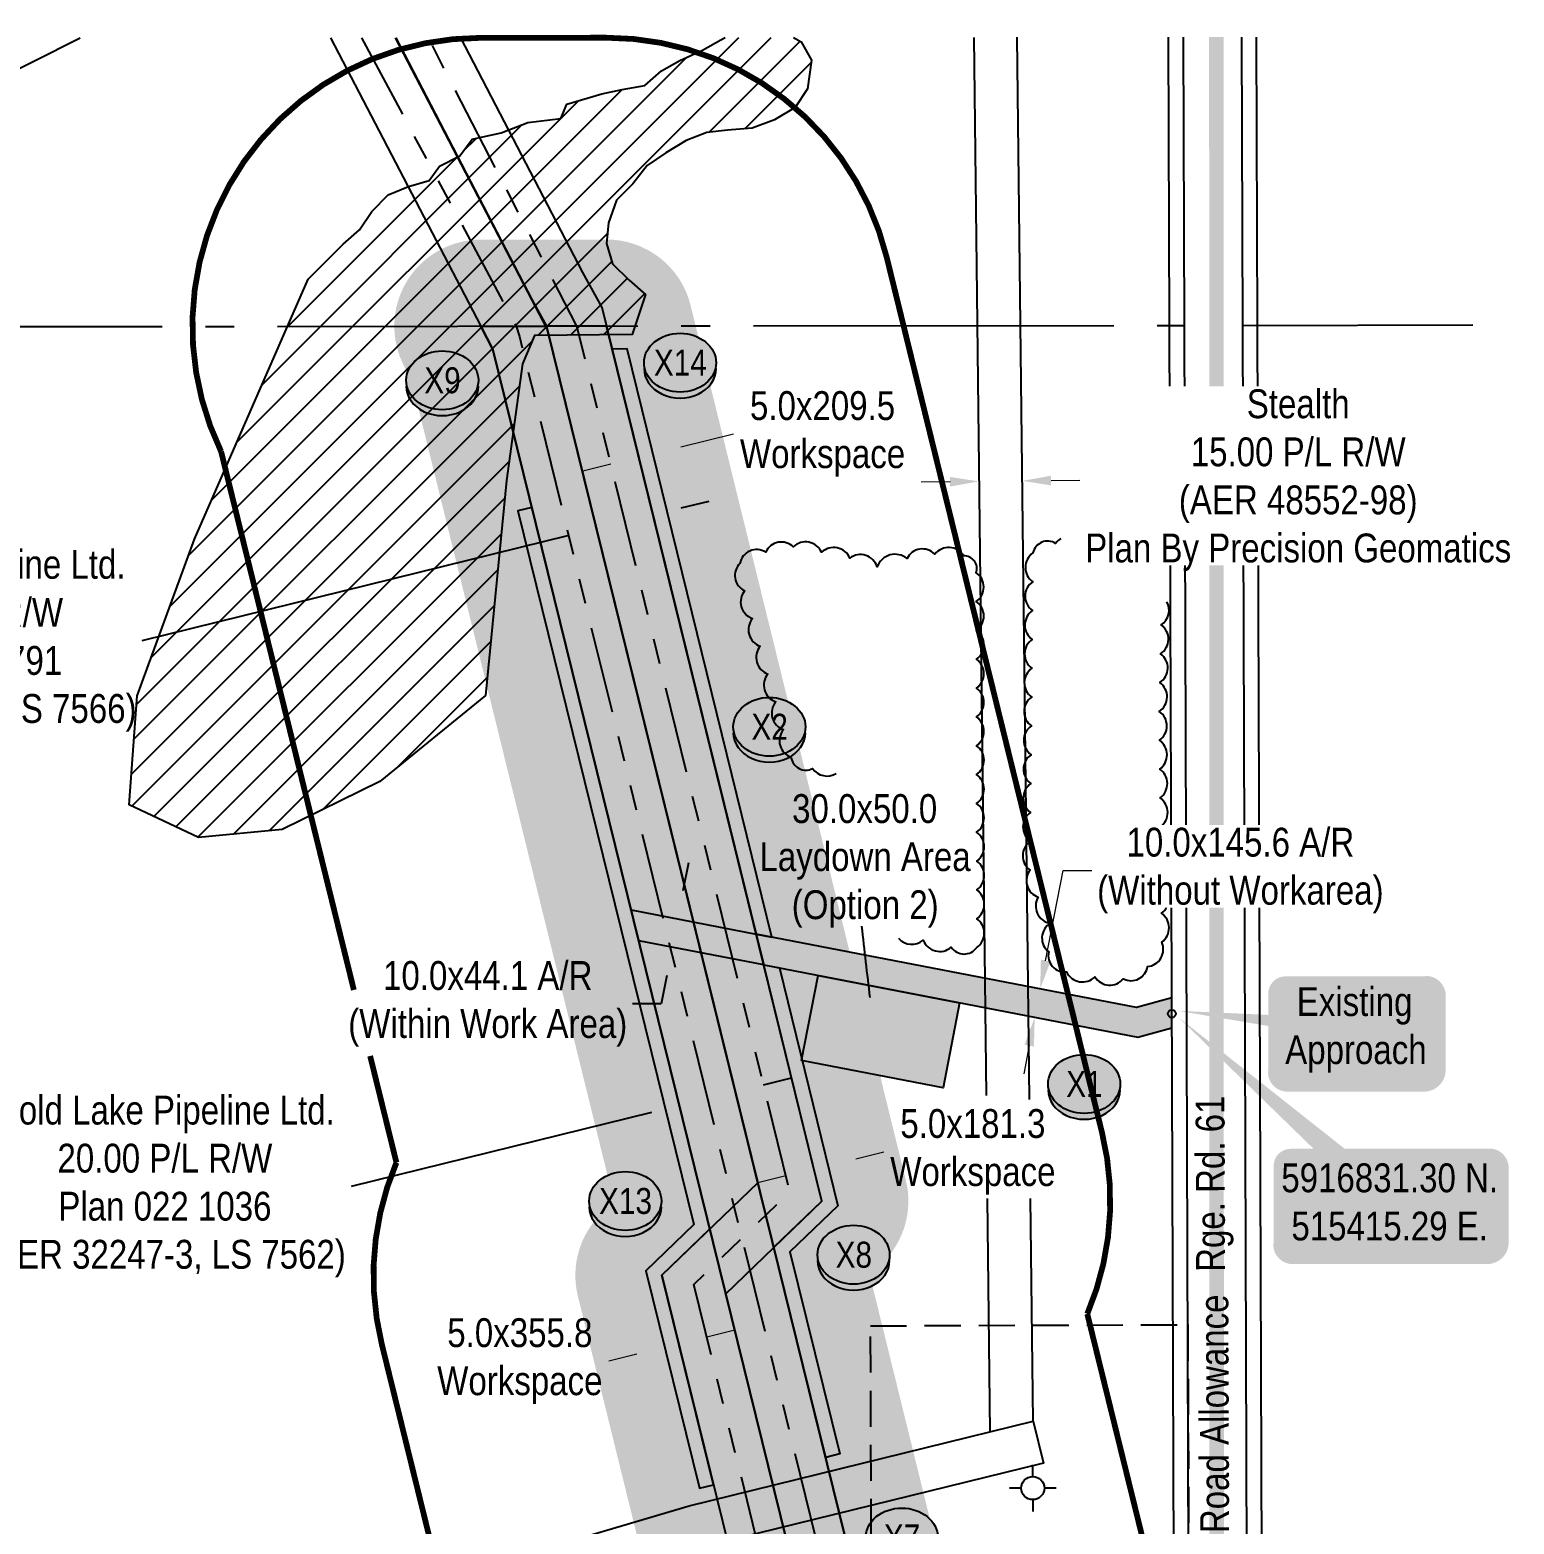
# Model space of a CAD drawing. Extents: x 513955 to 516324, y 5916164 to 5918410.
# Drawn here: x 515019 to 515534, y 5916654 to 5917173 of the extents above; entities that cross this region are included whole.
import ezdxf
from ezdxf.enums import TextEntityAlignment as Align

# ---------------------------------------------------------------- set-up
doc = ezdxf.new("R2010")
doc.units = 0
doc.header["$LTSCALE"] = 5
doc.header["$PDSIZE"] = 0.5
for name, pattern in [('foc-ACCESSROAD', [3.75, 2.5, -1.25]), ('foc-DRILLPATH', [14.75, 6, -1.75, 1.75, -1.75, 1.75, -1.75]), ('foc-QUARTERLINE', [33, 25, -3, 2, -3]), ('foc-TIELINE', [1.875, 1.25, -0.625]), ('PHANTOM', [63.5, 31.75, -6.35, 6.35, -6.35, 6.35, -6.35])]:
    doc.linetypes.add(name, pattern=pattern)
doc.layers.get('Defpoints').update_dxf_attribs({"color": 9})
for name, color, linetype in [('AS-ROADS', 254, 'Continuous'), ('C-RW', 13, 'Continuous'), ('DETAIL-T', 7, 'Continuous'), ('F-RW', 190, 'Continuous'), ('F-WS', 190, 'foc-ACCESSROAD'), ('F-WS-S', 190, 'Continuous'), ('L-ROAD-T', 7, 'Continuous'), ('L-SEC', 7, 'Continuous'), ('L-SECQ', 8, 'foc-QUARTERLINE'), ('P-BUFFER-H 30m', 51, 'Continuous'), ('P-BUFFER-YELLOW', 50, 'foc-TIELINE'), ('P-CROSSINGS', 250, 'Continuous'), ('P-PDRILLPATH', 12, 'foc-DRILLPATH'), ('P-PROPOSED', 10, 'Continuous'), ('P-PROPOSED-T', 10, 'Continuous'), ('P-TEMP-BLUE', 146, 'Continuous'), ('P-TEMP-BLUE-T', 146, 'Continuous'), ('P-TEMP-H', 41, 'Continuous'), ('P-TEMP_ACCESS ROAD', 46, 'Continuous'), ('P-TEMP_LOG DECK', 46, 'Continuous'), ('P-TEMP_WORKSPACE', 46, 'Continuous'), ('T-BUSH-T', 110, 'Continuous'), ('WETLAND', 143, 'Continuous'), ('WETLAND - OPEN WATER', 140, 'PHANTOM')]:
    doc.layers.add(name, color=color, linetype=linetype)
doc.layers.add('F-RW-T', color=190, linetype='Continuous', lineweight=9)
doc.layers.add('P-TEMP-T', color=46, linetype='Continuous', lineweight=18)
for name, color, linetype, true_color in [('P-REPAIR-TEAL-H', 7, 'Continuous', 0xb8f9d7), ('P-REPAIR-YELLOW-H', 7, 'Continuous', 0xeff1c0), ('P-TEMP-BLUE-H', 7, 'Continuous', 0x99e6ff)]:
    doc.layers.add(name, color=color, linetype=linetype, true_color=true_color)
doc.styles.add('175L', font='ARIALN.TTF', dxfattribs={"height": 20})
doc.styles.add('80', font='ARIALN.TTF', dxfattribs={"height": 10})
doc.styles.add('80CG', font='ARIALN.TTF', dxfattribs={"height": 10})
doc.styles.add('80L', font='ARIALN.TTF', dxfattribs={"height": 10})
doc.styles.add('Crossing', font='ARIALN.TTF', dxfattribs={"height": 10})
doc.dimstyles.new('Compass 5 000', dxfattribs={"dimscale": 5, "dimtxt": 9, "dimasz": 2, "dimexe": 0.2, "dimexo": 0.0625, "dimgap": 0.5, "dimtad": 0, "dimtih": 1, "dimtoh": 1, "dimzin": 0, "dimdsep": 46, "dimtxsty": '80CG', "dimcen": 0.1, "dimse1": 1, "dimse2": 1, "dimclrd": 256, "dimclrt": 256, "dimaunit": 1, "dimadec": 4, "dimazin": 0, "dimtfac": 0.06, "dimtofl": 0, "dimtmove": 0, "dimatfit": 1, "dimfxl": 0.2, "dimtolj": 1, "dimtzin": 0, "dimlwd": -1, "dimarcsym": 0})

# ---------------------------------------------------------------- blocks, each defined once
blk = doc.blocks.new('GABD')
for p, q in [((0, 0.81), (0, 1.62)), ((-0.81, 0), (-1.62, 0)), ((1.62, 0), (0.81, 0)), ((0, -0.81), (0, -1.62))]:
    blk.add_line(p, q)
blk.add_circle((0, 0), 0.8)
blk = doc.blocks.new('*D375')
at = {"layer": 'Defpoints', "color": 0, "transparency": 16777216}
for p in [(515249.89, 5916861.49), (515230.47, 5916856.7), (515244.58, 5916799.44)]:
    blk.add_point(p, dxfattribs=at)
at = {"layer": 'P-PROPOSED-T', "color": 240, "transparency": 16777216}
for p, q in [((515273.71, 5916806.62), (515283.42, 5916809.01)), ((515234.87, 5916797.05), (515130.72, 5916771.37))]:
    blk.add_line(p, q, dxfattribs=at)
for points in [[(515273.31, 5916808.24), (515274.11, 5916805), (515264, 5916804.23)], [(515234.47, 5916798.67), (515235.27, 5916795.43), (515244.58, 5916799.44)]]:
    blk.add_solid(points, dxfattribs=at)
at = {"layer": 'P-PROPOSED-T', "transparency": 16777216, "insert": (515066.19, 5916771.37), "char_height": 10, "attachment_point": 5, "style": '80CG'}
blk.add_mtext('\\A1;Cold Lake Pipeline Ltd.\\P20.00 P/L R/W\\PPlan 022 1036\\P(AER 32247-3, LS 7562)', dxfattribs=at)
blk = doc.blocks.new('*D381')
at = {"layer": 'Defpoints', "color": 0, "transparency": 16777216}
for p in [(515363.41, 5917016.11), (515349.5, 5916921.71), (515364.5, 5916921.88)]:
    blk.add_point(p, dxfattribs=at)
at = {"layer": 'F-RW-T', "transparency": 16777216}
for p, q in [((515338.41, 5917015.82), (515328.41, 5917015.7)), ((515373.41, 5917016.22), (515383.4, 5917016.34))]:
    blk.add_line(p, q, dxfattribs=at)
for points in [[(515338.39, 5917017.48), (515338.43, 5917014.15), (515348.41, 5917015.93)], [(515373.39, 5917017.89), (515373.42, 5917014.56), (515363.41, 5917016.11)]]:
    blk.add_solid(points, dxfattribs=at)
at = {"layer": 'F-RW-T', "transparency": 16777216, "insert": (515459.11, 5917016.34), "char_height": 10, "attachment_point": 5, "style": '80CG', "bg_fill": 3, "box_fill_scale": 1.1, "bg_fill_color": 256, "bg_fill_true_color": 13158600, "bg_fill_transparency": 0}
blk.add_mtext('\\A1;Stealth\\P15.00 P/L R/W\\P(AER 48552-98)\\PPlan By Precision Geomatics', dxfattribs=at)
blk = doc.blocks.new('*D384')
at = {"layer": 'Defpoints', "color": 0, "transparency": 16777216}
for p in [(515369.65, 5916839.88), (515383.59, 5916837.19), (515381.69, 5916827.37)]:
    blk.add_point(p, dxfattribs=at)
at = {"layer": 'P-TEMP-T', "transparency": 16777216}
for p, q in [((515371.55, 5916849.7), (515377.6, 5916880.97)), ((515377.6, 5916880.97), (515387.6, 5916880.97)), ((515365.86, 5916820.25), (515363.96, 5916810.43))]:
    blk.add_line(p, q, dxfattribs=at)
for points in [[(515369.91, 5916850.02), (515373.19, 5916849.38), (515369.65, 5916839.88)], [(515364.22, 5916820.56), (515367.49, 5916819.93), (515367.75, 5916830.06)]]:
    blk.add_solid(points, dxfattribs=at)
at = {"layer": 'P-TEMP-T', "transparency": 16777216, "insert": (515439.06, 5916880.97), "char_height": 10, "attachment_point": 5, "style": '80CG', "bg_fill": 3, "box_fill_scale": 1.1, "bg_fill_color": 256, "bg_fill_true_color": 13158600, "bg_fill_transparency": 0}
blk.add_mtext('\\A1;10.0x145.6 A/R\\P(Without Workarea)', dxfattribs=at)
blk = doc.blocks.new('*D385')
at = {"layer": 'Defpoints', "color": 0, "transparency": 16777216}
for p in [(515233.98, 5917010.22), (515214.52, 5917005.43), (515215.97, 5916999.53)]:
    blk.add_point(p, dxfattribs=at)
at = {"layer": 'P-PROPOSED-T', "color": 240, "transparency": 16777216}
for p, q in [((515245.14, 5917006.72), (515254.85, 5917009.11)), ((515206.27, 5916997.14), (515058.18, 5916960.67))]:
    blk.add_line(p, q, dxfattribs=at)
for points in [[(515244.74, 5917008.33), (515245.54, 5917005.1), (515235.43, 5917004.32)], [(515205.87, 5916998.76), (515206.66, 5916995.52), (515215.97, 5916999.53)]]:
    blk.add_solid(points, dxfattribs=at)
at = {"layer": 'P-PROPOSED-T', "transparency": 16777216, "insert": (514993.65, 5916960.67), "char_height": 10, "attachment_point": 5, "style": '80CG'}
blk.add_mtext('\\A1;Cold Lake Pipeline Ltd.\\P20.00 P/L R/W\\PPlan 152 2791\\P(AER 54759-1, LS 7566)', dxfattribs=at)
blk = doc.blocks.new('xing2')
h = blk.add_hatch(color=50)
h.dxf.hatch_style = 1
edge = h.paths.add_edge_path()
edge.add_ellipse((0, 0), major_axis=(-12.5, 0), ratio=0.816297, start_angle=0, end_angle=360)
h = blk.add_hatch(color=250)
h.dxf.hatch_style = 1
edge = h.paths.add_edge_path()
edge.add_ellipse((0, -2.05), major_axis=(-12.5, 0), ratio=0.816297, start_angle=0, end_angle=180)
edge.add_line((12.5, -2.05), (12.5, 0))
edge.add_ellipse((0, 0), major_axis=(-12.5, 0), ratio=0.816297, start_angle=0, end_angle=180, ccw=False)
edge.add_line((-12.5, 0), (-12.5, -2.05))
at = {"color": 250}
blk.add_ellipse((0, 0), major_axis=(-12.5, 0), ratio=0.816297, dxfattribs=at)
blk.add_ellipse((0, -2.05), major_axis=(-12.5, 0), ratio=0.816297, start_param=0, end_param=3.141593, dxfattribs=at)
at = {"color": 250, "style": 'Crossing'}
blk.add_attdef('CROSSING', text='', height=9, dxfattribs=at).set_placement((0.09, 0.02), align=Align.MIDDLE_CENTER)
at = {"color": 250, "style": 'Crossing', "flags": 1}
for tag, p in [('OWNER', (0.09, -12.49)), ('DESCRIPTION', (0.09, -25.77)), ('LOCATION', (0.09, -39.3)), ('DWG_REF', (0.09, -52.84))]:
    blk.add_attdef(tag, text='', height=9, dxfattribs=at).set_placement(p, align=Align.MIDDLE_CENTER)
blk = doc.blocks.new('*U472')
h = blk.add_hatch(color=254)
edge = h.paths.add_edge_path()
edge.add_line((-34, -20), (34, -20))
edge.add_arc((34, -14), 6, 270, 360)
edge.add_line((40, -14), (40, 12.5))
edge.add_arc((34, 12.5), 6, 0, 90)
edge.add_line((34, 18.5), (-34, 18.5))
edge.add_arc((-34, 12.5), 6, 90, 180)
edge.add_line((-40, 12.5), (-40, -14))
edge.add_arc((-34, -14), 6, 180, 270)
at = {"color": 1, "flags": 128}
blk.add_lwpolyline([(-72.88, 64.01, 0, 10, 0), (0, 0, 5, 5, 0)], format="xyseb", dxfattribs=at)
blk.add_lwpolyline([(-34, -20, 3, 3, 0), (34, -20, 3, 3, 0.414214), (40, -14, 3, 3, 0), (40, 12.5, 3, 0, 0.414214), (34, 18.5, 0, 0, 0), (-34, 18.5, 0, 0, 0.414214), (-40, 12.5, 0, 0, 0), (-40, -14, 0, 3, 0.414214)], format="xyseb", close=True, dxfattribs=at)
at = {"color": 1, "style": '80'}
blk.add_attdef('ENTER_TEXT_001', (-35.99, -5), '', height=10, dxfattribs=at)
blk = doc.blocks.new('*U473')
h = blk.add_hatch(color=255)
edge = h.paths.add_edge_path()
edge.add_line((-24, -20), (24, -20))
edge.add_arc((24, -14), 6, 270, 360)
edge.add_line((30, -14), (30, 12.5))
edge.add_arc((24, 12.5), 6, 0, 90)
edge.add_line((24, 18.5), (-24, 18.5))
edge.add_arc((-24, 12.5), 6, 90, 180)
edge.add_line((-30, 12.5), (-30, -14))
edge.add_arc((-24, -14), 6, 180, 270)
at = {"color": 1, "flags": 128}
blk.add_lwpolyline([(-24, -20, 3, 3, 0), (24, -20, 3, 3, 0.414214), (30, -14, 3, 3, 0), (30, 12.5, 3, 0, 0.414214), (24, 18.5, 0, 0, 0), (-24, 18.5, 0, 0, 0.414214), (-30, 12.5, 0, 0, 0), (-30, -14, 0, 3, 0.414214)], format="xyseb", close=True, dxfattribs=at)
for points in [[(-61.37, 6.54, 0, 7.5, 0), (0, 0, 0, 0, 0)], [(13.2, -7.01, 0, 7.5, 0), (0, 0, 0, 0, 0)]]:
    blk.add_lwpolyline(points, format="xyseb", dxfattribs=at)
at = {"color": 1, "style": '80'}
blk.add_attdef('ENTER_TEXT_001', (-26.85, -4.92), '', height=10, dxfattribs=at)
blk = doc.blocks.new('*D490')
at = {"layer": 'Defpoints', "color": 0, "transparency": 16777216}
for p in [(515246.73, 5916863.65), (515242.1, 5916854.36), (515244.83, 5916853.83)]:
    blk.add_point(p, dxfattribs=at)
at = {"layer": 'P-TEMP-BLUE-T', "transparency": 16777216}
for p, q in [((515245.89, 5916873.99), (515247.79, 5916883.81)), ((515240.2, 5916844.54), (515238.3, 5916834.72)), ((515238.3, 5916834.72), (515228.3, 5916834.72))]:
    blk.add_line(p, q, dxfattribs=at)
for points in [[(515244.26, 5916874.31), (515247.53, 5916873.68), (515243.99, 5916864.18)], [(515238.56, 5916844.86), (515241.83, 5916844.22), (515242.1, 5916854.36)]]:
    blk.add_solid(points, dxfattribs=at)
at = {"layer": 'P-TEMP-BLUE-T', "transparency": 16777216, "insert": (515178.12, 5916834.72), "char_height": 10, "attachment_point": 5, "style": '80CG'}
blk.add_mtext('\\A1;10.0x44.1 A/R\\P(Within Work Area)', dxfattribs=at)
blk = doc.blocks.new('*D496')
at = {"layer": 'Defpoints', "color": 0, "transparency": 16777216}
for p in [(515244.08, 5916717.9), (515239.23, 5916716.7), (515239.49, 5916715.62)]:
    blk.add_point(p, dxfattribs=at)
at = {"layer": 'P-TEMP-T', "transparency": 16777216}
for p, q in [((515254.06, 5916719.21), (515263.77, 5916721.61)), ((515229.79, 5916713.23), (515220.08, 5916710.84))]:
    blk.add_line(p, q, dxfattribs=at)
for points in [[(515253.66, 5916720.83), (515254.46, 5916717.6), (515244.35, 5916716.82)], [(515229.39, 5916714.85), (515230.18, 5916711.61), (515239.49, 5916715.62)]]:
    blk.add_solid(points, dxfattribs=at)
at = {"layer": 'P-TEMP-T', "transparency": 16777216, "insert": (515189.25, 5916710.84), "char_height": 10, "attachment_point": 5, "style": '80CG'}
blk.add_mtext('\\A1;5.0x355.8\\PWorkspace', dxfattribs=at)
blk = doc.blocks.new('*D497')
at = {"layer": 'Defpoints', "color": 0, "transparency": 16777216}
for p in [(515235.37, 5917025.5), (515243.33, 5916993.12), (515238.48, 5916991.93)]:
    blk.add_point(p, dxfattribs=at)
at = {"layer": 'P-TEMP-T', "transparency": 16777216}
for p, q in [((515245.09, 5917027.88), (515263.37, 5917032.38)), ((515220.81, 5917021.91), (515211.1, 5917019.53))]:
    blk.add_line(p, q, dxfattribs=at)
for points in [[(515244.69, 5917029.5), (515245.48, 5917026.26), (515235.37, 5917025.5)], [(515220.41, 5917023.53), (515221.21, 5917020.3), (515230.52, 5917024.3)]]:
    blk.add_solid(points, dxfattribs=at)
at = {"layer": 'P-TEMP-T', "transparency": 16777216, "insert": (515294.2, 5917032.38), "char_height": 10, "attachment_point": 5, "style": '80CG'}
blk.add_mtext('\\A1;5.0x209.5\\PWorkspace', dxfattribs=at)
blk = doc.blocks.new('*D498')
at = {"layer": 'Defpoints', "color": 0, "transparency": 16777216}
for p in [(515291.08, 5916778.01), (515295.93, 5916779.2), (515296.08, 5916778.6)]:
    blk.add_point(p, dxfattribs=at)
at = {"layer": 'P-TEMP-T', "transparency": 16777216}
for p, q in [((515305.79, 5916780.99), (515315.5, 5916783.38)), ((515281.51, 5916775.02), (515271.8, 5916772.63))]:
    blk.add_line(p, q, dxfattribs=at)
for points in [[(515305.39, 5916782.61), (515306.19, 5916779.37), (515296.08, 5916778.6)], [(515281.12, 5916776.64), (515281.91, 5916773.4), (515291.23, 5916777.41)]]:
    blk.add_solid(points, dxfattribs=at)
at = {"layer": 'P-TEMP-T', "transparency": 16777216, "insert": (515346.32, 5916783.38), "char_height": 10, "attachment_point": 5, "style": '80CG'}
blk.add_mtext('\\A1;5.0x181.3\\PWorkspace', dxfattribs=at)

msp = doc.modelspace()

# ---------------------------------------------------------------- hatches: boundary and pattern name
at = {"layer": 'P-BUFFER-H 30m'}
h = msp.add_hatch(color=256, dxfattribs=at)
h.dxf.hatch_style = 1
h.paths.add_polyline_path([(515248.457, 5917076.99, 0.3455105), (515219.296, 5917099.826), (515198.444, 5917099.806, 0.0010783), (515198.314, 5917099.806), (515175.695, 5917099.783, 0.5629072), (515149.129, 5917055.903), (515151.67, 5917051.034), (515221.87, 5916766.229), (515217.659, 5916762.165, 0.2673416), (515209.364, 5916733.396), (515276.732, 5916460.167, 0.2671082), (515297.425, 5916438.559), (515303.042, 5916436.913), (515321.769, 5916360.936), (515321.938, 5916266.361, 0.41334), (515351.902, 5916236.414), (515371.902, 5916236.39), (515371.909, 5916236.39, -0.0000302), (515371.906, 5916236.39), (515391.918, 5916236.368, 0.4150949), (515421.95, 5916266.426), (515421.751, 5916369.567, 0.0599834), (515420.88, 5916376.686), (515396.046, 5916477.478, 0.2671525), (515375.352, 5916499.091), (515369.703, 5916500.746), (515310.57, 5916740.651), (515314.787, 5916744.72, 0.2671698), (515323.087, 5916773.471)])
h.paths.add_polyline_path([(515293.955, 5916766.308), (515277.307, 5916750.243), (515344.705, 5916476.809), (515366.917, 5916470.301), (515391.751, 5916369.509), (515391.95, 5916266.368), (515371.938, 5916266.39), (515351.938, 5916266.414), (515351.763, 5916364.605), (515328.04, 5916460.85), (515305.859, 5916467.349), (515238.491, 5916740.578), (515255.133, 5916756.637), (515179.935, 5917061.716), (515175.725, 5917069.783), (515198.473, 5917069.806), (515198.473, 5917069.806), (515219.325, 5917069.826)], flags=16)
at = {"layer": 'P-REPAIR-TEAL-H'}
h = msp.add_hatch(color=256, dxfattribs=at)
h.dxf.hatch_style = 1
h.paths.add_polyline_path([(515175.725, 5917069.783), (515198.473, 5917069.806), (515198.778, 5917068.837), (515371.759, 5916367.051), (515371.938, 5916266.39), (515351.938, 5916266.414), (515351.763, 5916364.605), (515179.935, 5917061.716)])
at = {"layer": 'P-REPAIR-YELLOW-H'}
h = msp.add_hatch(color=256, dxfattribs=at)
h.dxf.hatch_style = 1
h.paths.add_polyline_path([(515198.473, 5917069.806), (515198.778, 5917068.837), (515271.779, 5916772.702), (515238.491, 5916740.578), (515305.859, 5916467.349), (515350.251, 5916454.343), (515371.756, 5916367.024), (515371.938, 5916266.39), (515391.95, 5916266.368), (515391.751, 5916369.509), (515366.917, 5916470.301), (515322.523, 5916483.307), (515260.667, 5916734.184), (515277.311, 5916750.246), (515293.955, 5916766.308), (515219.325, 5917069.826)])
at = {"layer": 'P-TEMP-BLUE-H'}
h = msp.add_hatch(color=256, dxfattribs=at)
h.dxf.hatch_style = 1
h.paths.add_polyline_path([(515271.183, 5916858.92), (515273.812, 5916848.226), (515230.493, 5916856.602), (515227.857, 5916867.296)])
at = {"layer": 'P-TEMP-H'}
h = msp.add_hatch(color=256, dxfattribs=at)
h.dxf.hatch_style = 1
h.paths.add_polyline_path([(515279.218, 5916847.181), (515299.497, 5916764.708), (515282.903, 5916748.694), (515300.156, 5916678.633), (515295.3, 5916677.44), (515277.36, 5916750.294), (515293.955, 5916766.308), (515273.812, 5916848.226)])
h.paths.add_polyline_path([(515193.442, 5917006.919), (515188.587, 5917005.723), (515249.589, 5916758.236), (515232.948, 5916742.177), (515251.56, 5916666.69), (515256.415, 5916667.884), (515238.491, 5916740.578), (515255.133, 5916756.637)])
h.paths.add_polyline_path([(515257.544, 5916642.417), (515301.693, 5916463.359), (515323.874, 5916456.861), (515346.764, 5916363.993), (515346.885, 5916296.42), (515351.885, 5916296.414), (515351.763, 5916364.605), (515328.04, 5916460.85), (515305.859, 5916467.349), (515262.4, 5916643.611)])
h.paths.add_polyline_path([(515396.95, 5916266.378), (515396.75, 5916370.12), (515371.084, 5916474.29), (515348.872, 5916480.798), (515317.528, 5916608.086), (515312.383, 5916608.068), (515344.705, 5916476.809), (515366.917, 5916470.301), (515391.751, 5916369.509), (515391.95, 5916266.368)])
h.paths.add_polyline_path([(515276.589, 5916857.875), (515226.424, 5917061.897), (515221.291, 5917061.832), (515271.183, 5916858.92)])
edge = h.paths.add_edge_path(flags=17)
edge.add_line((515223.857, 5917061.864), (515273.886, 5916858.397))
h = msp.add_hatch(color=256, dxfattribs=at)
h.dxf.hatch_style = 1
h.paths.add_polyline_path([(515271.183, 5916858.92), (515273.812, 5916848.226), (515403.499, 5916823.153), (515415.311, 5916826.439), (515415.274, 5916836.809), (515403.086, 5916833.418)])
h = msp.add_hatch(color=256, dxfattribs=at)
h.dxf.hatch_style = 1
h.paths.add_polyline_path([(515341.715, 5916835.098), (515336.021, 5916805.643), (515286.93, 5916815.135), (515292.624, 5916844.589)])
at = {"layer": 'WETLAND - OPEN WATER', "transparency": 33554495}
h = msp.add_hatch(dxfattribs=at)
h.set_pattern_fill('ANSI31', color=256, scale=2.5)
h.paths.add_polyline_path([(515284.103, 5917169.891), (515260.441, 5917169.868), (515258.96, 5917169.041), (515252.552, 5917165.462), (515244.717, 5917161.879), (515238.309, 5917158.3), (515232.619, 5917153.301), (515224.777, 5917151.853), (515217.649, 5917150.407), (515205.534, 5917146.81), (515203.41, 5917141.822), (515192.002, 5917140.362), (515182.741, 5917136.774), (515172.762, 5917134.608), (515168.5, 5917128.901), (515161.379, 5917125.321), (515157.828, 5917120.328), (515150.702, 5917118.171), (515143.578, 5917115.301), (515137.89, 5917109.59), (515133.631, 5917103.172), (515127.94, 5917098.173), (515121.541, 5917091.748), (515115.853, 5917086.037), (515076.493, 5916995.95), (515056.581, 5916941.52), (515053.794, 5916903.802), (515077.808, 5916892.444), (515106.892, 5916895.177), (515140.662, 5916911.79), (515177.319, 5916941.679), (515184.59, 5917016.253), (515190.21, 5917056.679), (515194.357, 5917066.492), (515228.173, 5917066.919), (515232.852, 5917080.719), (515227.129, 5917085.681), (515221.405, 5917091.356), (515219.242, 5917098.465), (515219.933, 5917105.583), (515222.761, 5917113.42), (515228.449, 5917119.131), (515233.421, 5917125.551), (515239.827, 5917129.841), (515246.946, 5917134.134), (515254.07, 5917137.003), (515261.201, 5917137.738), (515269.758, 5917138.477), (515277.595, 5917141.348), (515284.714, 5917145.641), (515288.973, 5917152.059), (515290.368, 5917162.026), (515286.78, 5917168.419)])

# ---------------------------------------------------------------- linework, layer by layer
at = {"layer": 'AS-ROADS', "const_width": 5, "flags": 128}
msp.add_lwpolyline([(515430.958, 5916166.325), (515430.731, 5917170.037)], dxfattribs=at)
at = {"layer": 'C-RW', "flags": 128}
msp.add_lwpolyline([(515123.576, 5917169.732), (515175.725, 5917069.783), (515179.935, 5917061.716), (515351.763, 5916364.605), (515351.938, 5916266.414), (515371.938, 5916266.39), (515371.938, 5916266.39), (515371.759, 5916367.051), (515198.778, 5917068.837), (515193.457, 5917079.035), (515146.123, 5917169.754)], dxfattribs=at)
at = {"layer": 'Defpoints', "color": 5}
msp.add_circle((515415.294, 5916831.297), 1.36, dxfattribs=at)
at = {"layer": 'Defpoints'}
msp.add_point((515367.101, 5916666.76), dxfattribs=at)
at = {"layer": 'F-RW', "flags": 128}
for points in [[(515036.85, 5917169.645), (514811.157, 5917056.017), (514663.213, 5916981.532), (514510.658, 5916950.584)], [(515146.248, 5917169.754), (515193.457, 5917079.035), (515198.473, 5917069.806), (515198.778, 5917068.837), (515271.779, 5916772.702), (515238.491, 5916740.578), (515305.859, 5916467.349), (515350.251, 5916454.343), (515371.756, 5916367.024), (515371.938, 5916266.39), (515391.95, 5916266.368), (515391.751, 5916369.509), (515366.917, 5916470.301), (515322.523, 5916483.307), (515260.667, 5916734.184), (515277.311, 5916750.246), (515293.955, 5916766.308), (515217.755, 5917076.211), (515211.115, 5917088.427), (515168.782, 5917169.777)], [(515346.615, 5917169.953), (515350.885, 5916802.995)], [(515365.903, 5916801.557), (515361.616, 5917169.968)], [(515351.302, 5916767.203), (515352.243, 5916686.285), (515367.201, 5916689.961), (515366.303, 5916767.178)], [(514512.352, 5916443.119), (515247.901, 5916660.643), (515367.201, 5916689.961), (515370.781, 5916675.394), (515251.82, 5916646.159), (514512.404, 5916427.492)]]:
    msp.add_lwpolyline(points, dxfattribs=at)
at = {"layer": 'F-WS'}
msp.add_lwpolyline([(515310.85, 5916723.063), (515420.849, 5916723.456), (515421.242, 5916613.456), (515311.235, 5916613.064), (515310.85, 5916723.063)], dxfattribs=at)
at = {"layer": 'L-SEC'}
for p, q in [((515414.462, 5917070.007), (515414.107, 5917170.021)), ((515419.642, 5917070.026), (515419.287, 5917170.026)), ((515439.395, 5917170.046), (515439.749, 5917070.059)), ((515444.575, 5917170.051), (515444.929, 5917070.078)), ((515417.262, 5916266.317), (515414.462, 5917070.007)), ((515422.442, 5916266.335), (515419.642, 5917070.026)), ((515439.749, 5917070.059), (515442.55, 5916266.358)), ((515444.929, 5917070.077), (515447.73, 5916266.376))]:
    msp.add_line(p, q, dxfattribs=at)
at = {"layer": 'L-SECQ'}
for p, q in [((514610.213, 5917069.221), (515419.642, 5917070.026)), ((515439.749, 5917070.059), (515519.641, 5917070.192))]:
    msp.add_line(p, q, dxfattribs=at)
at = {"layer": 'P-BUFFER-YELLOW', "ltscale": 2, "const_width": 2, "flags": 128}
for points in [[(515131.701, 5916839.558), (515085.669, 5917026.309, -0.552664), (515175.625, 5917169.783), (515198.373, 5917169.806)], [(515385.984, 5916727.185, 0.162166), (515391.062, 5916790.185), (515316.433, 5917093.703, 0.3455105), (515219.227, 5917169.826), (515198.375, 5917169.806, 0.0005927), (515198.138, 5917169.805, 0.0005927)], [(515248.688, 5916364.938), (515242.519, 5916389.967, -0.1621773), (515208.767, 5916443.41), (515141.399, 5916716.639, -0.1622994), (515146.457, 5916779.69), (515137.345, 5916816.66)], [(515385.984, 5916727.185), (515430.221, 5916547.713, -0.1623427), (515464.014, 5916494.224), (515488.848, 5916393.432, -0.0599834), (515491.751, 5916369.702), (515491.95, 5916266.561, -0.4150949), (515391.842, 5916166.368), (515371.83, 5916166.39), (515351.818, 5916166.414, -0.41334), (515251.938, 5916266.236), (515251.935, 5916267.808)]]:
    msp.add_lwpolyline(points, format="xyb", dxfattribs=at)
at = {"layer": 'P-PDRILLPATH', "flags": 128}
for points in [[(515134.324, 5917169.742), (515187.992, 5917069.795), (515189.145, 5917066.135), (515361.761, 5916365.828), (515361.938, 5916266.402), (515362.856, 5916188.994), (515364.95, 5916166.399)], [(515384.627, 5916166.377), (515381.775, 5916192.952), (515381.95, 5916266.379), (515381.754, 5916368.285), (515358.584, 5916462.322), (515314.191, 5916475.328), (515249.579, 5916737.381), (515270.367, 5916757.442), (515282.87, 5916769.508), (515209.03, 5917069.816), (515157.545, 5917169.765)]]:
    msp.add_lwpolyline(points, dxfattribs=at)
at = {"layer": 'P-PROPOSED', "flags": 128}
for points in [[(515198.473, 5917069.806), (515198.778, 5917068.837), (515271.779, 5916772.702), (515238.491, 5916740.578), (515305.859, 5916467.349), (515350.251, 5916454.343), (515371.756, 5916367.024), (515371.938, 5916266.39), (515391.95, 5916266.368), (515391.751, 5916369.509), (515366.917, 5916470.301), (515322.523, 5916483.307), (515260.667, 5916734.184), (515277.311, 5916750.246), (515293.955, 5916766.308), (515219.325, 5917069.826)], [(515175.725, 5917069.783), (515198.473, 5917069.806), (515198.778, 5917068.837), (515371.759, 5916367.051), (515371.938, 5916266.39), (515351.938, 5916266.414), (515351.763, 5916364.605), (515179.935, 5917061.716), (515175.725, 5917069.783)]]:
    msp.add_lwpolyline(points, close=True, dxfattribs=at)
at = {"layer": 'P-TEMP-BLUE', "flags": 128}
msp.add_lwpolyline([(515271.183, 5916858.92), (515273.812, 5916848.226), (515230.493, 5916856.602), (515227.857, 5916867.296), (515271.183, 5916858.92)], dxfattribs=at)
at = {"layer": 'P-TEMP_ACCESS ROAD', "flags": 128}
msp.add_lwpolyline([(515271.183, 5916858.92), (515273.812, 5916848.226), (515403.499, 5916823.153), (515415.311, 5916826.439), (515415.274, 5916836.809), (515403.086, 5916833.418), (515271.183, 5916858.92)], close=True, dxfattribs=at)
at = {"layer": 'P-TEMP_LOG DECK', "flags": 128}
msp.add_lwpolyline([(515341.715, 5916835.098), (515336.021, 5916805.643), (515286.93, 5916815.135), (515292.624, 5916844.589)], close=True, dxfattribs=at)
at = {"layer": 'P-TEMP_WORKSPACE', "flags": 128}
for points in [[(515276.589, 5916857.875), (515226.424, 5917061.897), (515221.291, 5917061.832), (515271.183, 5916858.92)], [(515193.442, 5917006.919), (515188.587, 5917005.723), (515249.589, 5916758.236), (515232.948, 5916742.177), (515251.56, 5916666.69), (515256.415, 5916667.884), (515238.491, 5916740.578), (515255.133, 5916756.637)], [(515279.218, 5916847.181), (515299.497, 5916764.708), (515282.903, 5916748.694), (515300.156, 5916678.633), (515295.3, 5916677.44), (515277.36, 5916750.294), (515293.955, 5916766.308), (515273.812, 5916848.226)]]:
    msp.add_lwpolyline(points, close=True, dxfattribs=at)
at = {"layer": 'WETLAND'}
msp.add_lwpolyline([(515284.103, 5917169.891), (515286.78, 5917168.419), (515290.368, 5917162.026), (515288.973, 5917152.059), (515284.714, 5917145.641), (515277.595, 5917141.348), (515269.758, 5917138.477), (515261.201, 5917137.738), (515254.07, 5917137.003), (515246.946, 5917134.134), (515239.827, 5917129.841), (515233.421, 5917125.551), (515228.449, 5917119.131), (515222.761, 5917113.42), (515219.933, 5917105.583), (515219.242, 5917098.465), (515221.405, 5917091.356), (515227.129, 5917085.681), (515232.852, 5917080.719), (515228.173, 5917066.919), (515194.357, 5917066.492), (515190.21, 5917056.679), (515184.59, 5917016.253), (515177.319, 5916941.679), (515140.662, 5916911.79), (515106.892, 5916895.177), (515077.808, 5916892.444), (515053.794, 5916903.802), (515056.581, 5916941.52), (515076.493, 5916995.95), (515115.853, 5917086.037), (515121.541, 5917091.748), (515127.94, 5917098.173), (515133.631, 5917103.172), (515137.89, 5917109.59), (515143.578, 5917115.301), (515150.702, 5917118.171), (515157.828, 5917120.328), (515161.379, 5917125.321), (515168.5, 5917128.901), (515172.762, 5917134.608), (515182.741, 5917136.774), (515192.002, 5917140.362), (515203.41, 5917141.822), (515205.534, 5917146.81), (515217.649, 5917150.407), (515224.777, 5917151.853), (515232.619, 5917153.301), (515238.309, 5917158.3), (515244.717, 5917161.879), (515252.552, 5917165.462), (515258.96, 5917169.041), (515260.441, 5917169.868)], dxfattribs=at)

# ---------------------------------------------------------------- block references
at = {"layer": 'DETAIL-T', "color": 5}
ref = msp.add_blockref('*U472', (515490.576, 5916765.964), dxfattribs=at)
ref.add_attrib('ENTER_TEXT_001', '5916831.30 N.', (515453.256, 5916769.383), dxfattribs={"layer": '0', "color": 1, "height": 10, "style": '80'})
ref.add_attrib('ENTER_TEXT_002', '515415.29 E.', (515456.756, 5916752.675), dxfattribs={"layer": '0', "color": 1, "height": 10, "style": '80'})
at = {"layer": 'F-WS-S', "color": 5, "xscale": 5, "yscale": 5, "zscale": 5}
msp.add_blockref('GABD', (515367.101, 5916666.76), dxfattribs=at)
at = {"layer": 'P-CROSSINGS', "color": 5}
for p, values in [((515244.802, 5917057.093), {'CROSSING': 'X14'}), ((515162.357, 5917050.993), {'CROSSING': 'X9'}), ((515275.758, 5916930.818), {'CROSSING': 'X2'}), ((515225.805, 5916766.346), {'CROSSING': 'X13'}), ((515304.949, 5916747.705), {'CROSSING': 'X8'}), ((515321.675, 5916649.65), {'CROSSING': 'X7'})]:
    msp.add_blockref('xing2', p, dxfattribs=at).add_auto_attribs(values)

# ---------------------------------------------------------------- texts
at = {"layer": 'L-ROAD-T', "style": '80L'}
msp.add_text('Government Road Allowance', height=10, rotation=90.1999, dxfattribs=at).set_placement((515430.111, 5916659.425), align=Align.MIDDLE_CENTER)
at = {"layer": 'L-ROAD-T', "insert": (515423.735, 5916741.76), "char_height": 10, "attachment_point": 1, "rotation": 90.1999, "style": '80L'}
msp.add_mtext_dynamic_manual_height_columns('Rge. Rd. 61', width=59.11091, gutter_width=50, heights=[0], dxfattribs=at)
at = {"layer": 'P-TEMP-T', "insert": (515265.501, 5916907.454), "char_height": 10, "attachment_point": 1, "style": '175L'}
msp.add_mtext_dynamic_manual_height_columns('\\pi18.135;30.0x50.0\\P\\pi6.8318;Laydown Area\\P\\pi18.008;(Option 2)', width=85.57349, gutter_width=100, heights=[0], dxfattribs=at)

# ---------------------------------------------------------------- dimensions: what is measured, and where the dimension line sits
at = {"layer": 'P-PROPOSED-T'}
dim = msp.add_linear_dim(base=(515215.975, 5916999.532), p1=(515233.981, 5917010.222), p2=(515214.522, 5917005.429), angle=193.83606, text='Cold Lake Pipeline Ltd.\\P20.00 P/L R/W\\PPlan 152 2791\\P(AER 54759-1, LS 7566)', dimstyle='Compass 5 000', override={"dimclrd": 240}, dxfattribs=at)
dim.commit()
dim.dimension.update_dxf_attribs({"geometry": '*D385', "text_midpoint": (514993.649, 5916960.669), "dimtype": 161})
at = {"layer": 'P-PROPOSED-T', "color": 5}
dim = msp.add_linear_dim(base=(515244.582, 5916799.44), p1=(515249.886, 5916861.491), p2=(515230.468, 5916856.704), angle=193.84659, text='Cold Lake Pipeline Ltd.\\P20.00 P/L R/W\\PPlan 022 1036\\P(AER 32247-3, LS 7562)', dimstyle='Compass 5 000', override={"dimclrd": 240}, dxfattribs=at)
dim.commit()
dim.dimension.update_dxf_attribs({"geometry": '*D375', "text_midpoint": (515066.187, 5916771.375), "dimtype": 161})
at = {"layer": 'P-TEMP-BLUE-T', "color": 3}
dim = msp.add_aligned_dim(p1=(515246.728, 5916863.648), p2=(515244.829, 5916853.83), distance=-2.785, text='10.0x44.1 A/R\\P(Within Work Area)', dimstyle='Compass 5 000', dxfattribs=at)
dim.commit()
dim.dimension.update_dxf_attribs({"geometry": '*D490', "text_midpoint": (515178.118, 5916834.722)})
at = {"layer": 'P-TEMP-T', "color": 5}
dim = msp.add_linear_dim(base=(515235.374, 5917025.495), p1=(515238.478, 5916991.93), p2=(515243.334, 5916993.124), angle=13.8139, text='5.0x209.5\\PWorkspace', dimstyle='Compass 5 000', dxfattribs=at)
dim.commit()
dim.dimension.update_dxf_attribs({"geometry": '*D497', "text_midpoint": (515294.197, 5917032.38), "dimtype": 161})
for p1, p2, distance, text, picture, middle in [((515291.078, 5916778.009), (515295.933, 5916779.202), -0.618, '5.0x181.3\\PWorkspace', '*D498', (515346.324, 5916783.378)), ((515244.084, 5916717.897), (515239.229, 5916716.7), 1.109, '5.0x355.8\\PWorkspace', '*D496', (515189.254, 5916710.835))]:
    dim = msp.add_aligned_dim(p1=p1, p2=p2, distance=distance, text=text, dimstyle='Compass 5 000', dxfattribs=at)
    dim.commit()
    dim.dimension.update_dxf_attribs({"geometry": picture, "text_midpoint": middle})

# ---------------------------------------------------------------- leaders
at = {"layer": 'P-TEMP-T', "path_type": 1}
msp.add_leader([(515310.678, 5916836.911), (515307.821, 5916861.654)], dimstyle='Compass 5 000', override={"dimgap": 0.5, "dimtad": 0}, dxfattribs=at)

# ---------------------------------------------------------------- next in the draw order: dimensions: what is measured, and where the dimension line sits
at = {"layer": 'F-RW-T'}
dim = msp.add_linear_dim(base=(515363.406, 5917016.108), p1=(515349.504, 5916921.706), p2=(515364.503, 5916921.881), angle=0.66669, text='Stealth\\P15.00 P/L R/W\\P(AER 48552-98)\\PPlan By Precision Geomatics', dimstyle='Compass 5 000', override={"dimtfill": 1}, dxfattribs=at)
dim.commit()
dim.dimension.update_dxf_attribs({"geometry": '*D381', "text_midpoint": (515459.107, 5917016.341), "dimtype": 161})

# ---------------------------------------------------------------- next in the draw order: linework, layer by layer
at = {"layer": 'T-BUSH-T', "flags": 128}
for points in [[(515320.529, 5916857.461, 0.4121081), (515329.108, 5916856.842, 0.5205671), (515338.797, 5916854.366, 0.5205671), (515347.679, 5916854.263, 0.5205671), (515347.664, 5916864.263, 0.5205671), (515347.649, 5916874.263, 0.5205671), (515347.634, 5916884.263, 0.5205671), (515347.619, 5916894.263, 0.5205671), (515347.605, 5916904.263, 0.5205671), (515347.59, 5916914.263, 0.5205671), (515347.575, 5916924.263, 0.5205671), (515347.56, 5916934.263, 0.5205671), (515347.545, 5916944.263, 0.5205671), (515347.53, 5916954.263, 0.5205671), (515347.515, 5916964.263, 0.5205671), (515347.5, 5916974.263, 0.5205671), (515347.485, 5916984.263, 0.5205671), (515343.109, 5916990.13, 0.5205671), (515333.124, 5916990.685, 0.5205671), (515323.493, 5916989.16, 0.5205671), (515313.132, 5916986.275, 0.520567), (515303.669, 5916989.313, 0.5205671), (515293.877, 5916991.342, 0.5205671), (515284.058, 5916993.233, 0.5205671), (515274.493, 5916991.421, 0.5205671), (515265.529, 5916987.493, 0.5205671), (515267.191, 5916978.012, 0.5205671), (515269.88, 5916968.38, 0.5205671), (515272.569, 5916958.749, 0.5205671), (515275.258, 5916949.117, 0.5205671), (515277.947, 5916939.485, 0.5205671), (515280.636, 5916929.854, 0.5205671), (515283.325, 5916920.222, 0.5205671), (515290.746, 5916916.374, 0.3958737), (515298.913, 5916914.613, 0.3958737)], [(515376.832, 5916996.152, 0.1030857), (515375.017, 5916994.446, 0.5205671), (515367.159, 5916991.137, 0.520567), (515367.068, 5916981.137, 0.5205671), (515366.977, 5916971.138, 0.5205671), (515366.885, 5916961.138, 0.5205671), (515366.794, 5916951.139, 0.5205671), (515366.703, 5916941.139, 0.5205671), (515366.612, 5916931.14, 0.5205671), (515366.521, 5916921.14, 0.5205671), (515366.429, 5916911.14, 0.5205671), (515366.338, 5916901.141, 0.5205671), (515366.247, 5916891.141, 0.5205671), (515366.156, 5916881.142, 0.5205671), (515368.937, 5916871.76, 0.5205671), (515373.113, 5916862.675, 0.5205671), (515372.608, 5916852.744, 0.5205671), (515378.802, 5916845.826, 0.5205671), (515388.643, 5916844.117, 0.5205671), (515398.498, 5916843.434, 0.5205671), (515406.834, 5916847.666, 0.5205671), (515411.804, 5916856.156, 0.5205671), (515411.686, 5916866.156, 0.5205671), (515411.567, 5916876.155, 0.5205671), (515411.449, 5916886.154, 0.5205671), (515411.331, 5916896.154, 0.5205671), (515411.213, 5916906.153, 0.5205671), (515411.094, 5916916.152, 0.5205671), (515410.976, 5916926.152, 0.5205671), (515410.946, 5916936.15, 0.5205671), (515411.171, 5916946.148, 0.5205671), (515411.397, 5916956.145, 0.5205671), (515411.622, 5916966.143, 0.3924456), (515413.551, 5916974.219, 0.3924456)]]:
    msp.add_lwpolyline(points, format="xyb", dxfattribs=at)

# ---------------------------------------------------------------- next in the draw order: dimensions: what is measured, and where the dimension line sits
at = {"layer": 'P-TEMP-T'}
dim = msp.add_linear_dim(base=(515369.653, 5916839.882), p1=(515381.693, 5916827.369), p2=(515383.591, 5916837.187), angle=79.05746, text='10.0x145.6 A/R\\P(Without Workarea)', dimstyle='Compass 5 000', override={"dimtfill": 1}, dxfattribs=at)
dim.commit()
dim.dimension.update_dxf_attribs({"geometry": '*D384', "text_midpoint": (515439.057, 5916880.97), "dimtype": 161})

# ---------------------------------------------------------------- next in the draw order: block references
ref = msp.add_blockref('*U473', (515478.73, 5916825.785))
ref.add_attrib('ENTER_TEXT_001', 'Existing', (515458.614, 5916830.506), dxfattribs={"color": 1, "height": 10, "style": '80'})
ref.add_attrib('ENTER_TEXT_002', 'Approach', (515454.607, 5916813.84), dxfattribs={"color": 1, "height": 10, "style": '80'})
at = {"layer": 'P-CROSSINGS', "color": 5}
msp.add_blockref('xing2', (515384.895, 5916806.945), dxfattribs=at).add_auto_attribs({'CROSSING': 'X1'})

doc.saveas('drawing.dxf')
